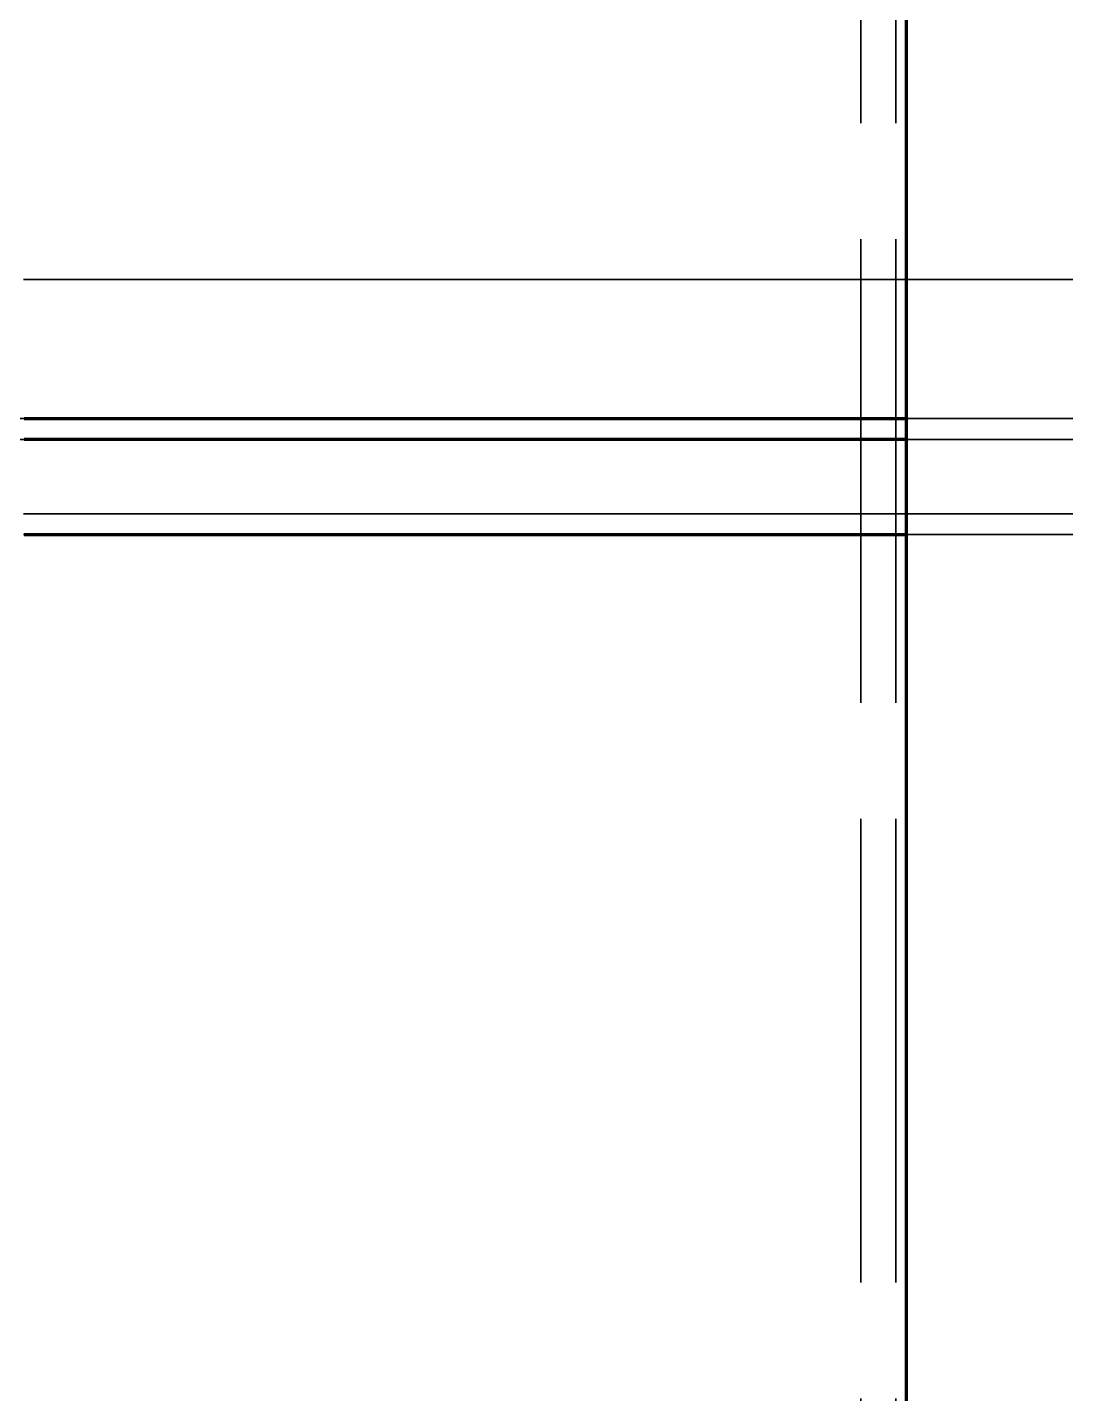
# Model space of a CAD drawing. Header units: millimetres. Extents: x 0 to 2208, y 0 to 420.
# Drawn here: x 179.48 to 188.43, y 209.98 to 221.77 of the extents above; entities that cross this region are included whole.
import ezdxf

# ---------------------------------------------------------------- set-up
doc = ezdxf.new("R2010")
doc.units = ezdxf.units.MM
doc.linetypes.add('IRAM-E-TRAZOS', pattern=[5, 4, -1])
doc.layers.add('01-VISIBLE', color=7, linetype='CONTINUOUS', lineweight=70)
doc.layers.add('02-OCULTA', color=4, linetype='IRAM-E-TRAZOS', lineweight=35)

msp = doc.modelspace()

# ---------------------------------------------------------------- linework, layer by layer
at = {"layer": '01-VISIBLE'}
msp.add_line((187.057, 227.549), (187.057, 157.639), dxfattribs=at)
for points in [[(179.452, 218.391), (179.552, 218.391), (179.652, 218.391), (179.753, 218.391), (179.853, 218.391), (179.953, 218.391), (180.053, 218.391), (180.153, 218.391), (180.253, 218.391), (180.353, 218.391), (180.453, 218.391), (180.553, 218.391), (180.653, 218.391), (180.753, 218.391), (180.853, 218.391), (180.953, 218.391), (181.053, 218.391), (181.153, 218.391), (181.253, 218.391), (181.354, 218.391), (181.454, 218.391), (181.554, 218.391), (181.654, 218.391), (181.754, 218.391), (181.854, 218.391), (181.954, 218.391), (182.054, 218.391), (182.154, 218.391), (182.254, 218.391), (182.354, 218.391), (182.454, 218.391), (182.554, 218.391), (182.654, 218.391), (182.754, 218.391), (182.854, 218.391), (182.954, 218.391), (183.055, 218.391), (183.155, 218.391), (183.255, 218.391), (183.355, 218.391), (183.455, 218.391), (183.555, 218.391), (183.655, 218.391), (183.755, 218.391), (183.855, 218.391), (183.955, 218.391), (184.055, 218.391), (184.155, 218.391), (184.255, 218.391), (184.355, 218.391), (184.455, 218.391), (184.555, 218.391), (184.656, 218.391), (184.756, 218.391), (184.856, 218.391), (184.956, 218.391), (185.056, 218.391), (185.156, 218.391), (185.256, 218.391), (185.356, 218.391), (185.456, 218.391), (185.556, 218.391), (185.656, 218.391), (185.756, 218.391), (185.856, 218.391), (185.956, 218.391), (186.056, 218.391), (186.156, 218.391), (186.257, 218.391), (186.357, 218.391), (186.457, 218.391), (186.557, 218.391), (186.657, 218.391), (186.757, 218.391), (186.857, 218.391), (186.957, 218.391), (187.057, 218.391)], [(187.057, 218.211), (186.957, 218.211), (186.857, 218.211), (186.757, 218.211), (186.657, 218.211), (186.557, 218.211), (186.457, 218.211), (186.357, 218.211), (186.257, 218.211), (186.156, 218.211), (186.056, 218.211), (185.956, 218.211), (185.856, 218.211), (185.756, 218.211), (185.656, 218.211), (185.556, 218.211), (185.456, 218.211), (185.356, 218.211), (185.256, 218.211), (185.156, 218.211), (185.056, 218.211), (184.956, 218.211), (184.856, 218.211), (184.756, 218.211), (184.656, 218.211), (184.555, 218.211), (184.455, 218.211), (184.355, 218.211), (184.255, 218.211), (184.155, 218.211), (184.055, 218.211), (183.955, 218.211), (183.855, 218.211), (183.755, 218.211), (183.655, 218.211), (183.555, 218.211), (183.455, 218.211), (183.355, 218.211), (183.255, 218.211), (183.155, 218.211), (183.055, 218.211), (182.954, 218.211), (182.854, 218.211), (182.754, 218.211), (182.654, 218.211), (182.554, 218.211), (182.454, 218.211), (182.354, 218.211), (182.254, 218.211), (182.154, 218.211), (182.054, 218.211), (181.954, 218.211), (181.854, 218.211), (181.754, 218.211), (181.654, 218.211), (181.554, 218.211), (181.454, 218.211), (181.353, 218.211), (181.253, 218.211), (181.153, 218.211), (181.053, 218.211), (180.953, 218.211), (180.853, 218.211), (180.753, 218.211), (180.653, 218.211), (180.553, 218.211), (180.453, 218.211), (180.353, 218.211), (180.253, 218.211), (180.153, 218.211), (180.053, 218.211), (179.953, 218.211), (179.853, 218.211), (179.752, 218.211), (179.652, 218.211), (179.552, 218.211), (179.452, 218.211)], [(179.452, 217.391), (179.552, 217.391), (179.652, 217.391), (179.753, 217.391), (179.853, 217.391), (179.953, 217.391), (180.053, 217.391), (180.153, 217.391), (180.253, 217.391), (180.353, 217.391), (180.453, 217.391), (180.553, 217.391), (180.653, 217.391), (180.753, 217.391), (180.853, 217.391), (180.953, 217.391), (181.053, 217.391), (181.153, 217.391), (181.253, 217.391), (181.354, 217.391), (181.454, 217.391), (181.554, 217.391), (181.654, 217.391), (181.754, 217.391), (181.854, 217.391), (181.954, 217.391), (182.054, 217.391), (182.154, 217.391), (182.254, 217.391), (182.354, 217.391), (182.454, 217.391), (182.554, 217.391), (182.654, 217.391), (182.754, 217.391), (182.854, 217.391), (182.954, 217.391), (183.055, 217.391), (183.155, 217.391), (183.255, 217.391), (183.355, 217.391), (183.455, 217.391), (183.555, 217.391), (183.655, 217.391), (183.755, 217.391), (183.855, 217.391), (183.955, 217.391), (184.055, 217.391), (184.155, 217.391), (184.255, 217.391), (184.355, 217.391), (184.455, 217.391), (184.555, 217.391), (184.656, 217.391), (184.756, 217.391), (184.856, 217.391), (184.956, 217.391), (185.056, 217.391), (185.156, 217.391), (185.256, 217.391), (185.356, 217.391), (185.456, 217.391), (185.556, 217.391), (185.656, 217.391), (185.756, 217.391), (185.856, 217.391), (185.956, 217.391), (186.056, 217.391), (186.156, 217.391), (186.257, 217.391), (186.357, 217.391), (186.457, 217.391), (186.557, 217.391), (186.657, 217.391), (186.757, 217.391), (186.857, 217.391), (186.957, 217.391), (187.057, 217.391)]]:
    msp.add_lwpolyline(points, dxfattribs=at)
at = {"layer": '02-OCULTA'}
for p, q in [((186.667, 125.939), (186.667, 231.319)), ((186.967, 125.939), (186.967, 231.319))]:
    msp.add_line(p, q, dxfattribs=at)
for points in [[(179.447, 219.591), (179.547, 219.591), (179.647, 219.591), (179.747, 219.591), (179.847, 219.591), (179.947, 219.591), (180.047, 219.591), (180.147, 219.591), (180.247, 219.591), (180.347, 219.591), (180.447, 219.591), (180.547, 219.591), (180.647, 219.591), (180.747, 219.591), (180.847, 219.591), (180.947, 219.591), (181.047, 219.591), (181.147, 219.591), (181.247, 219.591), (181.347, 219.591), (181.447, 219.591), (181.547, 219.591), (181.647, 219.591), (181.747, 219.591), (181.847, 219.591), (181.947, 219.591), (182.047, 219.591), (182.147, 219.591), (182.247, 219.591), (182.347, 219.591), (182.447, 219.591), (182.547, 219.591), (182.647, 219.591), (182.747, 219.591), (182.847, 219.591), (182.947, 219.591), (183.047, 219.591), (183.147, 219.591), (183.247, 219.591), (183.347, 219.591), (183.447, 219.591), (183.547, 219.591), (183.647, 219.591), (183.747, 219.591), (183.847, 219.591), (183.947, 219.591), (184.047, 219.591), (184.147, 219.591), (184.247, 219.591), (184.347, 219.591), (184.447, 219.591), (184.547, 219.591), (184.647, 219.591), (184.747, 219.591), (184.847, 219.591), (184.947, 219.591), (185.047, 219.591), (185.147, 219.591), (185.247, 219.591), (185.347, 219.591), (185.447, 219.591), (185.547, 219.591), (185.647, 219.591), (185.747, 219.591), (185.847, 219.591), (185.947, 219.591), (186.047, 219.591), (186.147, 219.591), (186.247, 219.591), (186.347, 219.591), (186.447, 219.591), (186.547, 219.591), (186.647, 219.591), (186.747, 219.591), (186.847, 219.591), (186.947, 219.591), (187.047, 219.591), (187.147, 219.591), (187.247, 219.591), (187.347, 219.591), (187.447, 219.591), (187.547, 219.591), (187.647, 219.591), (187.747, 219.591), (187.847, 219.591), (187.947, 219.591), (188.047, 219.591), (188.147, 219.591), (188.247, 219.591), (188.347, 219.591), (188.447, 219.591)], [(179.447, 219.591), (179.547, 219.591), (179.647, 219.591), (179.747, 219.591), (179.847, 219.591), (179.947, 219.591), (180.047, 219.591), (180.147, 219.591), (180.247, 219.591), (180.347, 219.591), (180.447, 219.591), (180.547, 219.591), (180.647, 219.591), (180.747, 219.591), (180.847, 219.591), (180.947, 219.591), (181.047, 219.591), (181.147, 219.591), (181.247, 219.591), (181.347, 219.591), (181.447, 219.591), (181.547, 219.591), (181.647, 219.591), (181.747, 219.591), (181.847, 219.591), (181.947, 219.591), (182.047, 219.591), (182.147, 219.591), (182.247, 219.591), (182.347, 219.591), (182.447, 219.591), (182.547, 219.591), (182.647, 219.591), (182.747, 219.591), (182.847, 219.591), (182.947, 219.591), (183.047, 219.591), (183.147, 219.591), (183.247, 219.591), (183.347, 219.591), (183.447, 219.591), (183.547, 219.591), (183.647, 219.591), (183.747, 219.591), (183.847, 219.591), (183.947, 219.591), (184.047, 219.591), (184.147, 219.591), (184.247, 219.591), (184.347, 219.591), (184.447, 219.591), (184.547, 219.591), (184.647, 219.591), (184.747, 219.591), (184.847, 219.591), (184.947, 219.591), (185.047, 219.591), (185.147, 219.591), (185.247, 219.591), (185.347, 219.591), (185.447, 219.591), (185.547, 219.591), (185.647, 219.591), (185.747, 219.591), (185.847, 219.591), (185.947, 219.591), (186.047, 219.591), (186.147, 219.591), (186.247, 219.591), (186.347, 219.591), (186.447, 219.591), (186.547, 219.591), (186.647, 219.591), (186.747, 219.591), (186.847, 219.591), (186.947, 219.591), (187.047, 219.591), (187.147, 219.591), (187.247, 219.591), (187.347, 219.591), (187.447, 219.591), (187.547, 219.591), (187.647, 219.591), (187.747, 219.591), (187.847, 219.591), (187.947, 219.591), (188.047, 219.591), (188.147, 219.591), (188.247, 219.591), (188.347, 219.591), (188.447, 219.591)], [(188.496, 219.591), (188.396, 219.591), (188.296, 219.591), (188.195, 219.591), (188.095, 219.591), (187.995, 219.591), (187.894, 219.591), (187.794, 219.591), (187.694, 219.591), (187.594, 219.591), (187.493, 219.591), (187.393, 219.591), (187.293, 219.591), (187.192, 219.591), (187.092, 219.591), (186.992, 219.591), (186.892, 219.591), (186.791, 219.591), (186.691, 219.591), (186.591, 219.591), (186.49, 219.591), (186.39, 219.591), (186.29, 219.591), (186.189, 219.591), (186.089, 219.591), (185.989, 219.591), (185.889, 219.591), (185.788, 219.591), (185.688, 219.591), (185.588, 219.591), (185.487, 219.591), (185.387, 219.591), (185.287, 219.591), (185.187, 219.591), (185.086, 219.591), (184.986, 219.591), (184.886, 219.591), (184.785, 219.591), (184.685, 219.591), (184.585, 219.591), (184.485, 219.591), (184.384, 219.591), (184.284, 219.591), (184.184, 219.591), (184.083, 219.591), (183.983, 219.591), (183.883, 219.591), (183.783, 219.591), (183.682, 219.591), (183.582, 219.591), (183.482, 219.591), (183.381, 219.591), (183.281, 219.591), (183.181, 219.591), (183.081, 219.591), (182.98, 219.591), (182.88, 219.591), (182.78, 219.591), (182.679, 219.591), (182.579, 219.591), (182.479, 219.591), (182.379, 219.591), (182.278, 219.591), (182.178, 219.591), (182.078, 219.591), (181.977, 219.591), (181.877, 219.591), (181.777, 219.591), (181.676, 219.591), (181.576, 219.591), (181.476, 219.591), (181.376, 219.591), (181.275, 219.591), (181.175, 219.591), (181.075, 219.591), (180.974, 219.591), (180.874, 219.591), (180.774, 219.591), (180.674, 219.591), (180.573, 219.591), (180.473, 219.591), (180.373, 219.591), (180.272, 219.591), (180.172, 219.591), (180.072, 219.591), (179.972, 219.591), (179.871, 219.591), (179.771, 219.591), (179.671, 219.591), (179.57, 219.591), (179.47, 219.591)], [(188.496, 219.591), (188.396, 219.591), (188.296, 219.591), (188.195, 219.591), (188.095, 219.591), (187.995, 219.591), (187.894, 219.591), (187.794, 219.591), (187.694, 219.591), (187.594, 219.591), (187.493, 219.591), (187.393, 219.591), (187.293, 219.591), (187.192, 219.591), (187.092, 219.591), (186.992, 219.591), (186.892, 219.591), (186.791, 219.591), (186.691, 219.591), (186.591, 219.591), (186.491, 219.591), (186.39, 219.591), (186.29, 219.591), (186.19, 219.591), (186.089, 219.591), (185.989, 219.591), (185.889, 219.591), (185.789, 219.591), (185.688, 219.591), (185.588, 219.591), (185.488, 219.591), (185.387, 219.591), (185.287, 219.591), (185.187, 219.591), (185.087, 219.591), (184.986, 219.591), (184.886, 219.591), (184.786, 219.591), (184.685, 219.591), (184.585, 219.591), (184.485, 219.591), (184.385, 219.591), (184.284, 219.591), (184.184, 219.591), (184.084, 219.591), (183.983, 219.591), (183.883, 219.591), (183.783, 219.591), (183.683, 219.591), (183.582, 219.591), (183.482, 219.591), (183.382, 219.591), (183.281, 219.591), (183.181, 219.591), (183.081, 219.591), (182.981, 219.591), (182.88, 219.591), (182.78, 219.591), (182.68, 219.591), (182.579, 219.591), (182.479, 219.591), (182.379, 219.591), (182.279, 219.591), (182.178, 219.591), (182.078, 219.591), (181.978, 219.591), (181.878, 219.591), (181.777, 219.591), (181.677, 219.591), (181.577, 219.591), (181.476, 219.591), (181.376, 219.591), (181.276, 219.591), (181.176, 219.591), (181.075, 219.591), (180.975, 219.591), (180.875, 219.591), (180.774, 219.591), (180.674, 219.591), (180.574, 219.591), (180.474, 219.591), (180.373, 219.591), (180.273, 219.591), (180.173, 219.591), (180.072, 219.591), (179.972, 219.591), (179.872, 219.591), (179.772, 219.591), (179.671, 219.591), (179.571, 219.591), (179.471, 219.591)], [(188.496, 218.391), (188.396, 218.391), (188.296, 218.391), (188.196, 218.391), (188.096, 218.391), (187.996, 218.391), (187.895, 218.391), (187.795, 218.391), (187.695, 218.391), (187.595, 218.391), (187.495, 218.391), (187.395, 218.391), (187.294, 218.391), (187.194, 218.391), (187.094, 218.391), (186.994, 218.391), (186.894, 218.391), (186.794, 218.391), (186.693, 218.391), (186.593, 218.391), (186.493, 218.391), (186.393, 218.391), (186.293, 218.391), (186.193, 218.391), (186.092, 218.391), (185.992, 218.391), (185.892, 218.391), (185.792, 218.391), (185.692, 218.391), (185.592, 218.391), (185.491, 218.391), (185.391, 218.391), (185.291, 218.391), (185.191, 218.391), (185.091, 218.391), (184.991, 218.391), (184.89, 218.391), (184.79, 218.391), (184.69, 218.391), (184.59, 218.391), (184.49, 218.391), (184.39, 218.391), (184.289, 218.391), (184.189, 218.391), (184.089, 218.391), (183.989, 218.391), (183.889, 218.391), (183.789, 218.391), (183.688, 218.391), (183.588, 218.391), (183.488, 218.391), (183.388, 218.391), (183.288, 218.391), (183.188, 218.391), (183.087, 218.391), (182.987, 218.391), (182.887, 218.391), (182.787, 218.391), (182.687, 218.391), (182.587, 218.391), (182.486, 218.391), (182.386, 218.391), (182.286, 218.391), (182.186, 218.391), (182.086, 218.391), (181.986, 218.391), (181.885, 218.391), (181.785, 218.391), (181.685, 218.391), (181.585, 218.391), (181.485, 218.391), (181.385, 218.391), (181.284, 218.391), (181.184, 218.391), (181.084, 218.391), (180.984, 218.391), (180.884, 218.391), (180.784, 218.391), (180.683, 218.391), (180.583, 218.391), (180.483, 218.391), (180.383, 218.391), (180.283, 218.391), (180.183, 218.391), (180.082, 218.391), (179.982, 218.391), (179.882, 218.391), (179.782, 218.391), (179.682, 218.391), (179.581, 218.391), (179.481, 218.391), (179.381, 218.391)], [(179.381, 218.391), (179.481, 218.391), (179.581, 218.391), (179.682, 218.391), (179.782, 218.391), (179.882, 218.391), (179.982, 218.391), (180.082, 218.391), (180.183, 218.391), (180.283, 218.391), (180.383, 218.391), (180.483, 218.391), (180.583, 218.391), (180.683, 218.391), (180.784, 218.391), (180.884, 218.391), (180.984, 218.391), (181.084, 218.391), (181.184, 218.391), (181.284, 218.391), (181.385, 218.391), (181.485, 218.391), (181.585, 218.391), (181.685, 218.391), (181.785, 218.391), (181.885, 218.391), (181.986, 218.391), (182.086, 218.391), (182.186, 218.391), (182.286, 218.391), (182.386, 218.391), (182.486, 218.391), (182.587, 218.391), (182.687, 218.391), (182.787, 218.391), (182.887, 218.391), (182.987, 218.391), (183.087, 218.391), (183.188, 218.391), (183.288, 218.391), (183.388, 218.391), (183.488, 218.391), (183.588, 218.391), (183.688, 218.391), (183.789, 218.391), (183.889, 218.391), (183.989, 218.391), (184.089, 218.391), (184.189, 218.391), (184.289, 218.391), (184.39, 218.391), (184.49, 218.391), (184.59, 218.391), (184.69, 218.391), (184.79, 218.391), (184.89, 218.391), (184.991, 218.391), (185.091, 218.391), (185.191, 218.391), (185.291, 218.391), (185.391, 218.391), (185.491, 218.391), (185.592, 218.391), (185.692, 218.391), (185.792, 218.391), (185.892, 218.391), (185.992, 218.391), (186.092, 218.391), (186.193, 218.391), (186.293, 218.391), (186.393, 218.391), (186.493, 218.391), (186.593, 218.391), (186.693, 218.391), (186.794, 218.391), (186.894, 218.391), (186.994, 218.391), (187.094, 218.391), (187.194, 218.391), (187.294, 218.391), (187.395, 218.391), (187.495, 218.391), (187.595, 218.391), (187.695, 218.391), (187.795, 218.391), (187.895, 218.391), (187.996, 218.391), (188.096, 218.391), (188.196, 218.391), (188.296, 218.391), (188.396, 218.391), (188.496, 218.391)], [(179.447, 218.391), (179.547, 218.391), (179.647, 218.391), (179.747, 218.391), (179.847, 218.391), (179.947, 218.391), (180.047, 218.391), (180.147, 218.391), (180.247, 218.391), (180.347, 218.391), (180.447, 218.391), (180.547, 218.391), (180.647, 218.391), (180.747, 218.391), (180.847, 218.391), (180.947, 218.391), (181.047, 218.391), (181.147, 218.391), (181.247, 218.391), (181.347, 218.391), (181.447, 218.391), (181.547, 218.391), (181.647, 218.391), (181.747, 218.391), (181.847, 218.391), (181.947, 218.391), (182.047, 218.391), (182.147, 218.391), (182.247, 218.391), (182.347, 218.391), (182.447, 218.391), (182.547, 218.391), (182.647, 218.391), (182.747, 218.391), (182.847, 218.391), (182.947, 218.391), (183.047, 218.391), (183.147, 218.391), (183.247, 218.391), (183.347, 218.391), (183.447, 218.391), (183.547, 218.391), (183.647, 218.391), (183.747, 218.391), (183.847, 218.391), (183.947, 218.391), (184.047, 218.391), (184.147, 218.391), (184.247, 218.391), (184.347, 218.391), (184.447, 218.391), (184.547, 218.391), (184.647, 218.391), (184.747, 218.391), (184.847, 218.391), (184.947, 218.391), (185.047, 218.391), (185.147, 218.391), (185.247, 218.391), (185.347, 218.391), (185.447, 218.391), (185.547, 218.391), (185.647, 218.391), (185.747, 218.391), (185.847, 218.391), (185.947, 218.391), (186.047, 218.391), (186.147, 218.391), (186.247, 218.391), (186.347, 218.391), (186.447, 218.391), (186.547, 218.391), (186.647, 218.391), (186.747, 218.391), (186.847, 218.391), (186.947, 218.391), (187.047, 218.391), (187.147, 218.391), (187.247, 218.391), (187.347, 218.391), (187.447, 218.391), (187.547, 218.391), (187.647, 218.391), (187.747, 218.391), (187.847, 218.391), (187.947, 218.391), (188.047, 218.391), (188.147, 218.391), (188.247, 218.391), (188.347, 218.391), (188.447, 218.391)], [(179.447, 218.391), (179.547, 218.391), (179.647, 218.391), (179.747, 218.391), (179.847, 218.391), (179.947, 218.391), (180.047, 218.391), (180.147, 218.391), (180.247, 218.391), (180.347, 218.391), (180.447, 218.391), (180.547, 218.391), (180.647, 218.391), (180.747, 218.391), (180.847, 218.391), (180.947, 218.391), (181.047, 218.391), (181.147, 218.391), (181.247, 218.391), (181.347, 218.391), (181.447, 218.391), (181.547, 218.391), (181.647, 218.391), (181.747, 218.391), (181.847, 218.391), (181.947, 218.391), (182.047, 218.391), (182.147, 218.391), (182.247, 218.391), (182.347, 218.391), (182.447, 218.391), (182.547, 218.391), (182.647, 218.391), (182.747, 218.391), (182.847, 218.391), (182.947, 218.391), (183.047, 218.391), (183.147, 218.391), (183.247, 218.391), (183.347, 218.391), (183.447, 218.391), (183.547, 218.391), (183.647, 218.391), (183.747, 218.391), (183.847, 218.391), (183.947, 218.391), (184.047, 218.391), (184.147, 218.391), (184.247, 218.391), (184.347, 218.391), (184.447, 218.391), (184.547, 218.391), (184.647, 218.391), (184.747, 218.391), (184.847, 218.391), (184.947, 218.391), (185.047, 218.391), (185.147, 218.391), (185.247, 218.391), (185.347, 218.391), (185.447, 218.391), (185.547, 218.391), (185.647, 218.391), (185.747, 218.391), (185.847, 218.391), (185.947, 218.391), (186.047, 218.391), (186.147, 218.391), (186.247, 218.391), (186.347, 218.391), (186.447, 218.391), (186.547, 218.391), (186.647, 218.391), (186.747, 218.391), (186.847, 218.391), (186.947, 218.391), (187.047, 218.391), (187.147, 218.391), (187.247, 218.391), (187.347, 218.391), (187.447, 218.391), (187.547, 218.391), (187.647, 218.391), (187.747, 218.391), (187.847, 218.391), (187.947, 218.391), (188.047, 218.391), (188.147, 218.391), (188.247, 218.391), (188.347, 218.391), (188.447, 218.391)], [(188.496, 218.391), (188.396, 218.391), (188.296, 218.391), (188.195, 218.391), (188.095, 218.391), (187.995, 218.391), (187.894, 218.391), (187.794, 218.391), (187.694, 218.391), (187.594, 218.391), (187.493, 218.391), (187.393, 218.391), (187.293, 218.391), (187.192, 218.391), (187.092, 218.391), (186.992, 218.391), (186.892, 218.391), (186.791, 218.391), (186.691, 218.391), (186.591, 218.391), (186.49, 218.391), (186.39, 218.391), (186.29, 218.391), (186.189, 218.391), (186.089, 218.391), (185.989, 218.391), (185.889, 218.391), (185.788, 218.391), (185.688, 218.391), (185.588, 218.391), (185.487, 218.391), (185.387, 218.391), (185.287, 218.391), (185.187, 218.391), (185.086, 218.391), (184.986, 218.391), (184.886, 218.391), (184.785, 218.391), (184.685, 218.391), (184.585, 218.391), (184.485, 218.391), (184.384, 218.391), (184.284, 218.391), (184.184, 218.391), (184.083, 218.391), (183.983, 218.391), (183.883, 218.391), (183.783, 218.391), (183.682, 218.391), (183.582, 218.391), (183.482, 218.391), (183.381, 218.391), (183.281, 218.391), (183.181, 218.391), (183.081, 218.391), (182.98, 218.391), (182.88, 218.391), (182.78, 218.391), (182.679, 218.391), (182.579, 218.391), (182.479, 218.391), (182.379, 218.391), (182.278, 218.391), (182.178, 218.391), (182.078, 218.391), (181.977, 218.391), (181.877, 218.391), (181.777, 218.391), (181.676, 218.391), (181.576, 218.391), (181.476, 218.391), (181.376, 218.391), (181.275, 218.391), (181.175, 218.391), (181.075, 218.391), (180.974, 218.391), (180.874, 218.391), (180.774, 218.391), (180.674, 218.391), (180.573, 218.391), (180.473, 218.391), (180.373, 218.391), (180.272, 218.391), (180.172, 218.391), (180.072, 218.391), (179.972, 218.391), (179.871, 218.391), (179.771, 218.391), (179.671, 218.391), (179.57, 218.391), (179.47, 218.391)], [(188.496, 218.391), (188.396, 218.391), (188.296, 218.391), (188.195, 218.391), (188.095, 218.391), (187.995, 218.391), (187.894, 218.391), (187.794, 218.391), (187.694, 218.391), (187.594, 218.391), (187.493, 218.391), (187.393, 218.391), (187.293, 218.391), (187.192, 218.391), (187.092, 218.391), (186.992, 218.391), (186.892, 218.391), (186.791, 218.391), (186.691, 218.391), (186.591, 218.391), (186.491, 218.391), (186.39, 218.391), (186.29, 218.391), (186.19, 218.391), (186.089, 218.391), (185.989, 218.391), (185.889, 218.391), (185.789, 218.391), (185.688, 218.391), (185.588, 218.391), (185.488, 218.391), (185.387, 218.391), (185.287, 218.391), (185.187, 218.391), (185.087, 218.391), (184.986, 218.391), (184.886, 218.391), (184.786, 218.391), (184.685, 218.391), (184.585, 218.391), (184.485, 218.391), (184.385, 218.391), (184.284, 218.391), (184.184, 218.391), (184.084, 218.391), (183.983, 218.391), (183.883, 218.391), (183.783, 218.391), (183.683, 218.391), (183.582, 218.391), (183.482, 218.391), (183.382, 218.391), (183.281, 218.391), (183.181, 218.391), (183.081, 218.391), (182.981, 218.391), (182.88, 218.391), (182.78, 218.391), (182.68, 218.391), (182.579, 218.391), (182.479, 218.391), (182.379, 218.391), (182.279, 218.391), (182.178, 218.391), (182.078, 218.391), (181.978, 218.391), (181.878, 218.391), (181.777, 218.391), (181.677, 218.391), (181.577, 218.391), (181.476, 218.391), (181.376, 218.391), (181.276, 218.391), (181.176, 218.391), (181.075, 218.391), (180.975, 218.391), (180.875, 218.391), (180.774, 218.391), (180.674, 218.391), (180.574, 218.391), (180.474, 218.391), (180.373, 218.391), (180.273, 218.391), (180.173, 218.391), (180.072, 218.391), (179.972, 218.391), (179.872, 218.391), (179.772, 218.391), (179.671, 218.391), (179.571, 218.391), (179.471, 218.391)], [(188.496, 218.391), (188.396, 218.391), (188.296, 218.391), (188.195, 218.391), (188.095, 218.391), (187.995, 218.391), (187.895, 218.391), (187.794, 218.391), (187.694, 218.391), (187.594, 218.391), (187.493, 218.391), (187.393, 218.391), (187.293, 218.391), (187.193, 218.391), (187.092, 218.391), (186.992, 218.391), (186.892, 218.391), (186.791, 218.391), (186.691, 218.391), (186.591, 218.391), (186.491, 218.391), (186.39, 218.391), (186.29, 218.391), (186.19, 218.391), (186.09, 218.391), (185.989, 218.391), (185.889, 218.391), (185.789, 218.391), (185.688, 218.391), (185.588, 218.391), (185.488, 218.391), (185.388, 218.391), (185.287, 218.391), (185.187, 218.391), (185.087, 218.391), (184.987, 218.391), (184.886, 218.391), (184.786, 218.391), (184.686, 218.391), (184.585, 218.391), (184.485, 218.391), (184.385, 218.391), (184.285, 218.391), (184.184, 218.391), (184.084, 218.391), (183.984, 218.391), (183.883, 218.391), (183.783, 218.391), (183.683, 218.391), (183.583, 218.391), (183.482, 218.391), (183.382, 218.391), (183.282, 218.391), (183.182, 218.391), (183.081, 218.391), (182.981, 218.391), (182.881, 218.391), (182.78, 218.391), (182.68, 218.391), (182.58, 218.391), (182.48, 218.391), (182.379, 218.391), (182.279, 218.391), (182.179, 218.391), (182.078, 218.391), (181.978, 218.391), (181.878, 218.391), (181.778, 218.391), (181.677, 218.391), (181.577, 218.391), (181.477, 218.391), (181.377, 218.391), (181.276, 218.391), (181.176, 218.391), (181.076, 218.391), (180.975, 218.391), (180.875, 218.391), (180.775, 218.391), (180.675, 218.391), (180.574, 218.391), (180.474, 218.391), (180.374, 218.391), (180.274, 218.391), (180.173, 218.391), (180.073, 218.391), (179.973, 218.391), (179.872, 218.391), (179.772, 218.391), (179.672, 218.391), (179.572, 218.391), (179.471, 218.391)], [(187.057, 218.391), (187.159, 218.391), (187.262, 218.391), (187.364, 218.391), (187.466, 218.391), (187.569, 218.391), (187.671, 218.391), (187.773, 218.391), (187.876, 218.391), (187.978, 218.391), (188.081, 218.391), (188.183, 218.391), (188.285, 218.391), (188.388, 218.391), (188.49, 218.391)], [(188.497, 218.211), (188.397, 218.211), (188.296, 218.211), (188.196, 218.211), (188.096, 218.211), (187.996, 218.211), (187.896, 218.211), (187.796, 218.211), (187.696, 218.211), (187.596, 218.211), (187.495, 218.211), (187.395, 218.211), (187.295, 218.211), (187.195, 218.211), (187.095, 218.211), (186.995, 218.211), (186.895, 218.211), (186.795, 218.211), (186.694, 218.211), (186.594, 218.211), (186.494, 218.211), (186.394, 218.211), (186.294, 218.211), (186.194, 218.211), (186.094, 218.211), (185.994, 218.211), (185.893, 218.211), (185.793, 218.211), (185.693, 218.211), (185.593, 218.211), (185.493, 218.211), (185.393, 218.211), (185.293, 218.211), (185.193, 218.211), (185.092, 218.211), (184.992, 218.211), (184.892, 218.211), (184.792, 218.211), (184.692, 218.211), (184.592, 218.211), (184.492, 218.211), (184.392, 218.211), (184.291, 218.211), (184.191, 218.211), (184.091, 218.211), (183.991, 218.211), (183.891, 218.211), (183.791, 218.211), (183.691, 218.211), (183.591, 218.211), (183.49, 218.211), (183.39, 218.211), (183.29, 218.211), (183.19, 218.211), (183.09, 218.211), (182.99, 218.211), (182.89, 218.211), (182.79, 218.211), (182.689, 218.211), (182.589, 218.211), (182.489, 218.211), (182.389, 218.211), (182.289, 218.211), (182.189, 218.211), (182.089, 218.211), (181.989, 218.211), (181.888, 218.211), (181.788, 218.211), (181.688, 218.211), (181.588, 218.211), (181.488, 218.211), (181.388, 218.211), (181.288, 218.211), (181.188, 218.211), (181.087, 218.211), (180.987, 218.211), (180.887, 218.211), (180.787, 218.211), (180.687, 218.211), (180.587, 218.211), (180.487, 218.211), (180.387, 218.211), (180.286, 218.211), (180.186, 218.211), (180.086, 218.211), (179.986, 218.211), (179.886, 218.211), (179.786, 218.211), (179.686, 218.211), (179.586, 218.211), (179.486, 218.211), (179.385, 218.211)], [(188.49, 218.211), (188.388, 218.211), (188.285, 218.211), (188.183, 218.211), (188.081, 218.211), (187.978, 218.211), (187.876, 218.211), (187.773, 218.211), (187.671, 218.211), (187.569, 218.211), (187.466, 218.211), (187.364, 218.211), (187.262, 218.211), (187.159, 218.211), (187.057, 218.211)], [(179.447, 217.571), (179.547, 217.571), (179.647, 217.571), (179.747, 217.571), (179.847, 217.571), (179.947, 217.571), (180.047, 217.571), (180.147, 217.571), (180.247, 217.571), (180.347, 217.571), (180.447, 217.571), (180.547, 217.571), (180.647, 217.571), (180.747, 217.571), (180.847, 217.571), (180.947, 217.571), (181.047, 217.571), (181.147, 217.571), (181.247, 217.571), (181.347, 217.571), (181.447, 217.571), (181.547, 217.571), (181.647, 217.571), (181.747, 217.571), (181.847, 217.571), (181.947, 217.571), (182.047, 217.571), (182.147, 217.571), (182.247, 217.571), (182.347, 217.571), (182.447, 217.571), (182.547, 217.571), (182.647, 217.571), (182.747, 217.571), (182.847, 217.571), (182.947, 217.571), (183.047, 217.571), (183.147, 217.571), (183.247, 217.571), (183.347, 217.571), (183.447, 217.571), (183.547, 217.571), (183.647, 217.571), (183.747, 217.571), (183.847, 217.571), (183.947, 217.571), (184.047, 217.571), (184.147, 217.571), (184.247, 217.571), (184.347, 217.571), (184.447, 217.571), (184.547, 217.571), (184.647, 217.571), (184.747, 217.571), (184.847, 217.571), (184.947, 217.571), (185.047, 217.571), (185.147, 217.571), (185.247, 217.571), (185.347, 217.571), (185.447, 217.571), (185.547, 217.571), (185.647, 217.571), (185.747, 217.571), (185.847, 217.571), (185.947, 217.571), (186.047, 217.571), (186.147, 217.571), (186.247, 217.571), (186.347, 217.571), (186.447, 217.571), (186.547, 217.571), (186.647, 217.571), (186.747, 217.571), (186.847, 217.571), (186.947, 217.571), (187.047, 217.571), (187.147, 217.571), (187.247, 217.571), (187.347, 217.571), (187.447, 217.571), (187.547, 217.571), (187.647, 217.571), (187.747, 217.571), (187.847, 217.571), (187.947, 217.571), (188.047, 217.571), (188.147, 217.571), (188.247, 217.571), (188.347, 217.571), (188.447, 217.571)], [(179.471, 217.571), (179.571, 217.571), (179.672, 217.571), (179.772, 217.571), (179.872, 217.571), (179.972, 217.571), (180.073, 217.571), (180.173, 217.571), (180.273, 217.571), (180.374, 217.571), (180.474, 217.571), (180.574, 217.571), (180.674, 217.571), (180.775, 217.571), (180.875, 217.571), (180.975, 217.571), (181.075, 217.571), (181.176, 217.571), (181.276, 217.571), (181.376, 217.571), (181.477, 217.571), (181.577, 217.571), (181.677, 217.571), (181.777, 217.571), (181.878, 217.571), (181.978, 217.571), (182.078, 217.571), (182.179, 217.571), (182.279, 217.571), (182.379, 217.571), (182.479, 217.571), (182.58, 217.571), (182.68, 217.571), (182.78, 217.571), (182.881, 217.571), (182.981, 217.571), (183.081, 217.571), (183.181, 217.571), (183.282, 217.571), (183.382, 217.571), (183.482, 217.571), (183.582, 217.571), (183.683, 217.571), (183.783, 217.571), (183.883, 217.571), (183.984, 217.571), (184.084, 217.571), (184.184, 217.571), (184.284, 217.571), (184.385, 217.571), (184.485, 217.571), (184.585, 217.571), (184.686, 217.571), (184.786, 217.571), (184.886, 217.571), (184.986, 217.571), (185.087, 217.571), (185.187, 217.571), (185.287, 217.571), (185.388, 217.571), (185.488, 217.571), (185.588, 217.571), (185.688, 217.571), (185.789, 217.571), (185.889, 217.571), (185.989, 217.571), (186.089, 217.571), (186.19, 217.571), (186.29, 217.571), (186.39, 217.571), (186.491, 217.571), (186.591, 217.571), (186.691, 217.571), (186.791, 217.571), (186.892, 217.571), (186.992, 217.571), (187.092, 217.571), (187.193, 217.571), (187.293, 217.571), (187.393, 217.571), (187.493, 217.571), (187.594, 217.571), (187.694, 217.571), (187.794, 217.571), (187.894, 217.571), (187.995, 217.571), (188.095, 217.571), (188.195, 217.571), (188.296, 217.571), (188.396, 217.571), (188.496, 217.571)], [(179.447, 217.391), (179.547, 217.391), (179.647, 217.391), (179.747, 217.391), (179.847, 217.391), (179.947, 217.391), (180.047, 217.391), (180.147, 217.391), (180.247, 217.391), (180.347, 217.391), (180.447, 217.391), (180.547, 217.391), (180.647, 217.391), (180.747, 217.391), (180.847, 217.391), (180.947, 217.391), (181.047, 217.391), (181.147, 217.391), (181.247, 217.391), (181.347, 217.391), (181.447, 217.391), (181.547, 217.391), (181.647, 217.391), (181.747, 217.391), (181.847, 217.391), (181.947, 217.391), (182.047, 217.391), (182.147, 217.391), (182.247, 217.391), (182.347, 217.391), (182.447, 217.391), (182.547, 217.391), (182.647, 217.391), (182.747, 217.391), (182.847, 217.391), (182.947, 217.391), (183.047, 217.391), (183.147, 217.391), (183.247, 217.391), (183.347, 217.391), (183.447, 217.391), (183.547, 217.391), (183.647, 217.391), (183.747, 217.391), (183.847, 217.391), (183.947, 217.391), (184.047, 217.391), (184.147, 217.391), (184.247, 217.391), (184.347, 217.391), (184.447, 217.391), (184.547, 217.391), (184.647, 217.391), (184.747, 217.391), (184.847, 217.391), (184.947, 217.391), (185.047, 217.391), (185.147, 217.391), (185.247, 217.391), (185.347, 217.391), (185.447, 217.391), (185.547, 217.391), (185.647, 217.391), (185.747, 217.391), (185.847, 217.391), (185.947, 217.391), (186.047, 217.391), (186.147, 217.391), (186.247, 217.391), (186.347, 217.391), (186.447, 217.391), (186.547, 217.391), (186.647, 217.391), (186.747, 217.391), (186.847, 217.391), (186.947, 217.391), (187.047, 217.391), (187.147, 217.391), (187.247, 217.391), (187.347, 217.391), (187.447, 217.391), (187.547, 217.391), (187.647, 217.391), (187.747, 217.391), (187.847, 217.391), (187.947, 217.391), (188.047, 217.391), (188.147, 217.391), (188.247, 217.391), (188.347, 217.391), (188.447, 217.391)], [(188.496, 217.391), (188.396, 217.391), (188.296, 217.391), (188.195, 217.391), (188.095, 217.391), (187.995, 217.391), (187.895, 217.391), (187.794, 217.391), (187.694, 217.391), (187.594, 217.391), (187.493, 217.391), (187.393, 217.391), (187.293, 217.391), (187.193, 217.391), (187.092, 217.391), (186.992, 217.391), (186.892, 217.391), (186.791, 217.391), (186.691, 217.391), (186.591, 217.391), (186.491, 217.391), (186.39, 217.391), (186.29, 217.391), (186.19, 217.391), (186.09, 217.391), (185.989, 217.391), (185.889, 217.391), (185.789, 217.391), (185.688, 217.391), (185.588, 217.391), (185.488, 217.391), (185.388, 217.391), (185.287, 217.391), (185.187, 217.391), (185.087, 217.391), (184.987, 217.391), (184.886, 217.391), (184.786, 217.391), (184.686, 217.391), (184.585, 217.391), (184.485, 217.391), (184.385, 217.391), (184.285, 217.391), (184.184, 217.391), (184.084, 217.391), (183.984, 217.391), (183.883, 217.391), (183.783, 217.391), (183.683, 217.391), (183.583, 217.391), (183.482, 217.391), (183.382, 217.391), (183.282, 217.391), (183.182, 217.391), (183.081, 217.391), (182.981, 217.391), (182.881, 217.391), (182.78, 217.391), (182.68, 217.391), (182.58, 217.391), (182.48, 217.391), (182.379, 217.391), (182.279, 217.391), (182.179, 217.391), (182.078, 217.391), (181.978, 217.391), (181.878, 217.391), (181.778, 217.391), (181.677, 217.391), (181.577, 217.391), (181.477, 217.391), (181.377, 217.391), (181.276, 217.391), (181.176, 217.391), (181.076, 217.391), (180.975, 217.391), (180.875, 217.391), (180.775, 217.391), (180.675, 217.391), (180.574, 217.391), (180.474, 217.391), (180.374, 217.391), (180.274, 217.391), (180.173, 217.391), (180.073, 217.391), (179.973, 217.391), (179.872, 217.391), (179.772, 217.391), (179.672, 217.391), (179.572, 217.391), (179.471, 217.391)], [(188.496, 217.391), (188.396, 217.391), (188.296, 217.391), (188.195, 217.391), (188.095, 217.391), (187.995, 217.391), (187.894, 217.391), (187.794, 217.391), (187.694, 217.391), (187.594, 217.391), (187.493, 217.391), (187.393, 217.391), (187.293, 217.391), (187.192, 217.391), (187.092, 217.391), (186.992, 217.391), (186.892, 217.391), (186.791, 217.391), (186.691, 217.391), (186.591, 217.391), (186.491, 217.391), (186.39, 217.391), (186.29, 217.391), (186.19, 217.391), (186.089, 217.391), (185.989, 217.391), (185.889, 217.391), (185.789, 217.391), (185.688, 217.391), (185.588, 217.391), (185.488, 217.391), (185.387, 217.391), (185.287, 217.391), (185.187, 217.391), (185.087, 217.391), (184.986, 217.391), (184.886, 217.391), (184.786, 217.391), (184.685, 217.391), (184.585, 217.391), (184.485, 217.391), (184.385, 217.391), (184.284, 217.391), (184.184, 217.391), (184.084, 217.391), (183.983, 217.391), (183.883, 217.391), (183.783, 217.391), (183.683, 217.391), (183.582, 217.391), (183.482, 217.391), (183.382, 217.391), (183.281, 217.391), (183.181, 217.391), (183.081, 217.391), (182.981, 217.391), (182.88, 217.391), (182.78, 217.391), (182.68, 217.391), (182.579, 217.391), (182.479, 217.391), (182.379, 217.391), (182.279, 217.391), (182.178, 217.391), (182.078, 217.391), (181.978, 217.391), (181.878, 217.391), (181.777, 217.391), (181.677, 217.391), (181.577, 217.391), (181.476, 217.391), (181.376, 217.391), (181.276, 217.391), (181.176, 217.391), (181.075, 217.391), (180.975, 217.391), (180.875, 217.391), (180.774, 217.391), (180.674, 217.391), (180.574, 217.391), (180.474, 217.391), (180.373, 217.391), (180.273, 217.391), (180.173, 217.391), (180.072, 217.391), (179.972, 217.391), (179.872, 217.391), (179.772, 217.391), (179.671, 217.391), (179.571, 217.391), (179.471, 217.391)], [(187.057, 217.391), (187.159, 217.391), (187.262, 217.391), (187.364, 217.391), (187.466, 217.391), (187.569, 217.391), (187.671, 217.391), (187.773, 217.391), (187.876, 217.391), (187.978, 217.391), (188.081, 217.391), (188.183, 217.391), (188.285, 217.391), (188.388, 217.391), (188.49, 217.391)]]:
    msp.add_lwpolyline(points, dxfattribs=at)

doc.saveas('drawing.dxf')
